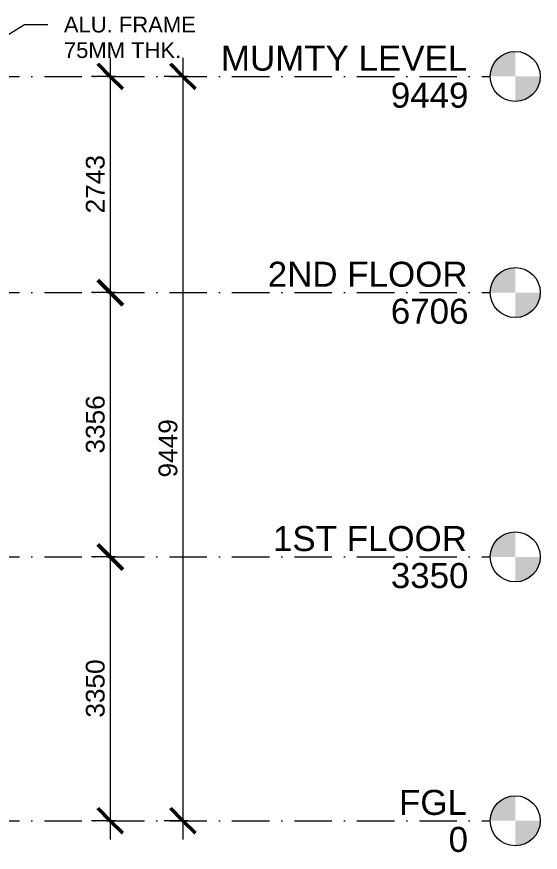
# Model space of a CAD drawing. Header units: millimetres. Extents: x -11864 to 89370, y -1600 to 12887.
# Drawn here: x 486 to 7138, y -400 to 10208 of the extents above; entities that cross this region are included whole.
import ezdxf

# ---------------------------------------------------------------- set-up
doc = ezdxf.new("R2010")
doc.units = ezdxf.units.MM
doc.linetypes.add('Dash Dot 3_16_', pattern=[793.75, 476.25, -158.75, 0, -158.75])
for name, color, linetype, lineweight in [('A-ANNO-DIMS', 8, 'Continuous', 9), ('A-ANNO-DIMS-100', 8, 'Continuous', 9), ('A-FLOR-LEVL', 7, 'Continuous', 9), ('A-FLOR-LEVL-1', 7, 'Dash Dot 3_16_', 9), ('G-ANNO-TEXT-1', 37, 'Continuous', 9)]:
    doc.layers.add(name, color=color, linetype=linetype, lineweight=lineweight)
doc.styles.add('Arial_1', font='arial.ttf', dxfattribs={"height": 317.4999999999996})
doc.styles.add('Arial_3', font='arial.ttf', dxfattribs={"height": 200})
doc.styles.add('Arial_4', font='arial.ttf', dxfattribs={"height": 238.125})
doc.dimstyles.new('Linear_-_3_32__Arial', dxfattribs={"dimscale": 304.8, "dimtxt": 242.9492696147535, "dimasz": 1.041666666666667, "dimexe": 0.78125, "dimexo": 0.5208333333333333, "dimgap": 0, "dimtad": 1, "dimdec": 0, "dimzin": 0, "dimdsep": 46, "dimtxsty": 'Arial_4', "dimblk1": 'OBLIQUE', "dimblk2": 'OBLIQUE', "dimsah": 1, "dimcen": 0.09, "dimdle": 0.78125, "dimazin": 0, "dimtfac": 1, "dimtdec": 4, "dimtix": 1, "dimtmove": 0, "dimatfit": 3, "dimfxl": 1, "dimtvp": 1, "dimtolj": 1, "dimtzin": 0, "dimarcsym": 2})

# ---------------------------------------------------------------- blocks, each defined once
blk = doc.blocks.new('Level - Level Head - Circle-50818-EAST ELEVATION')
at = {"layer": 'A-FLOR-LEVL'}
h = blk.add_hatch(color=256, dxfattribs=at)
edge = h.paths.add_edge_path(flags=0)
edge.add_line((6820.010286056154, 9.584903813757306e-13), (6502.510286056154, 9.584903813757306e-13))
edge.add_arc((6820.010286056154, -1.96854922580707e-14), 317.4999999999994, 90.00000000000028, 180.0000000000003, ccw=False)
edge.add_line((6820.010286056154, 317.4999999999998), (6820.010286056154, 9.663381206337363e-13))
h = blk.add_hatch(color=256, dxfattribs=at)
edge = h.paths.add_edge_path(flags=0)
edge.add_line((6820.010286056154, -317.4999999999997), (6820.010286056154, -1.4210854715202e-12))
edge.add_line((6820.010286056154, -1.427608031789872e-12), (7137.510286056154, -1.427608031789872e-12))
edge.add_arc((6820.010286056154, 0), 317.4999999999995, 269.99999999999994, 359.9999999999998, ccw=False)
blk.add_circle((6820.010286056154, 0), 317.5000000000003, dxfattribs=at)
blk = doc.blocks.new('DIMBLOCK3-EAST ELEVATION')
at = {"layer": 'A-ANNO-DIMS-100'}
for p, q in [((2597.306020436699, 9686.925000000449), (2597.306020436699, -238.125)), ((2663.06242346343, 9448.800000000449), (2359.181020436699, 9448.800000000449)), ((2597.306020436701, 9448.800000000449), (2663.062423463429, 9448.800000000449)), ((2663.06242346343, 0), (2359.181020436699, 0)), ((2597.306020436701, 0), (2663.062423463429, 0))]:
    blk.add_line(p, q, dxfattribs=at)
at = {"layer": 'A-ANNO-DIMS-100', "lineweight": 50}
for p, q in [((2597.306020436699, 9448.800000000449), (2438.5560204367, 9607.550000000449)), ((2597.306020436699, 9448.800000000449), (2756.056020436699, 9290.050000000449)), ((2597.306020436699, 0), (2438.5560204367, 158.7500000000001)), ((2597.306020436699, 0), (2756.056020436699, -158.7500000000001))]:
    blk.add_line(p, q, dxfattribs=at)
at = {"layer": 'A-ANNO-DIMS-100', "color": 0, "insert": (2288.165080087773, 4358.107255042596), "char_height": 238.125, "width": 879.1025878983081, "attachment_point": 1, "rotation": 90, "line_spacing_factor": 0.9417779076525878, "style": 'Arial_4'}
blk.add_mtext('9449', dxfattribs=at)
blk = doc.blocks.new('_Oblique')
at = {"color": 0, "linetype": 'ByBlock', "lineweight": -2}
blk.add_line((-0.5, -0.5), (0.5, 0.5), dxfattribs=at)
blk = doc.blocks.new('DIMBLOCK4-EAST ELEVATION')
at = {"layer": 'A-ANNO-DIMS-100'}
for p, q in [((1673.448154801526, 9686.925000000449), (1673.448154801526, 6705.600000000449)), ((1739.204557828256, 9448.800000000449), (1435.323154801526, 9448.800000000449)), ((1673.448154801527, 9448.800000000449), (1739.204557828256, 9448.800000000449)), ((1739.204557828256, 6705.600000000449), (1435.323154801526, 6705.600000000449)), ((1673.448154801527, 6705.600000000449), (1739.204557828256, 6705.600000000449))]:
    blk.add_line(p, q, dxfattribs=at)
at = {"layer": 'A-ANNO-DIMS-100', "lineweight": 50}
for p, q in [((1673.448154801526, 9448.800000000449), (1514.698154801526, 9607.550000000449)), ((1673.448154801526, 9448.800000000449), (1832.198154801526, 9290.050000000449)), ((1673.448154801526, 6705.600000000449), (1514.698154801526, 6864.350000000448)), ((1673.448154801526, 6705.600000000449), (1832.198154801526, 6546.850000000449))]:
    blk.add_line(p, q, dxfattribs=at)
at = {"layer": 'A-ANNO-DIMS-100', "color": 0, "insert": (1364.307214452599, 7710.90725504282), "char_height": 238.125, "width": 879.1025878983081, "attachment_point": 1, "rotation": 90, "line_spacing_factor": 0.9417779076525878, "style": 'Arial_4'}
blk.add_mtext('2743', dxfattribs=at)
blk = doc.blocks.new('DIMBLOCK5-EAST ELEVATION')
at = {"layer": 'A-ANNO-DIMS-100', "lineweight": 50}
for p, q in [((1673.448154801526, 6705.600000000449), (1514.698154801526, 6864.350000000448)), ((1673.448154801526, 6705.600000000449), (1832.198154801526, 6546.850000000449)), ((1673.448154801526, 3350.000000000641), (1514.698154801526, 3508.750000000641)), ((1673.448154801526, 3350.000000000641), (1832.198154801526, 3191.250000000641))]:
    blk.add_line(p, q, dxfattribs=at)
at = {"layer": 'A-ANNO-DIMS-100'}
for p, q in [((1739.204557828256, 6705.600000000449), (1435.323154801526, 6705.600000000449)), ((1673.448154801526, 6705.600000000449), (1673.448154801526, 3350.000000000641)), ((1673.448154801527, 6705.600000000449), (1739.204557828256, 6705.600000000449)), ((1739.20455782827, 3350.000000000641), (1435.323154801526, 3350.000000000641)), ((1673.448154801527, 3350.000000000641), (1739.204557828269, 3350.000000000641))]:
    blk.add_line(p, q, dxfattribs=at)
at = {"layer": 'A-ANNO-DIMS-100', "color": 0, "insert": (1364.307214452599, 4661.507255042916), "char_height": 238.125, "width": 879.1025878983081, "attachment_point": 1, "rotation": 90, "line_spacing_factor": 0.9417779076525878, "style": 'Arial_4'}
blk.add_mtext('3356', dxfattribs=at)
blk = doc.blocks.new('DIMBLOCK6-EAST ELEVATION')
at = {"layer": 'A-ANNO-DIMS-100', "lineweight": 50}
for p, q in [((1673.448154801526, 3350.000000000641), (1514.698154801526, 3508.750000000641)), ((1673.448154801526, 3350.000000000641), (1832.198154801526, 3191.250000000641)), ((1673.448154801526, 0), (1514.698154801526, 158.7500000000001)), ((1673.448154801526, 0), (1832.198154801526, -158.7500000000001))]:
    blk.add_line(p, q, dxfattribs=at)
at = {"layer": 'A-ANNO-DIMS-100'}
for p, q in [((1739.20455782827, 3350.000000000641), (1435.323154801526, 3350.000000000641)), ((1673.448154801526, 3350.000000000641), (1673.448154801526, -238.125)), ((1673.448154801527, 3350.000000000641), (1739.204557828269, 3350.000000000641)), ((1739.204557828256, 0), (1435.323154801526, 0)), ((1673.448154801527, 0), (1739.204557828256, 0))]:
    blk.add_line(p, q, dxfattribs=at)
at = {"layer": 'A-ANNO-DIMS-100', "color": 0, "insert": (1364.307214452599, 1308.707255042692), "char_height": 238.125, "width": 879.1025878983081, "attachment_point": 1, "rotation": 90, "line_spacing_factor": 0.9417779076525878, "style": 'Arial_4'}
blk.add_mtext('3350', dxfattribs=at)

msp = doc.modelspace()

# ---------------------------------------------------------------- linework, layer by layer
at = {"layer": 'A-FLOR-LEVL-1'}
for p, q in [((-11863.74788341387, 9448.800000000449), (6502.510286056156, 9448.800000000449)), ((-11863.74788341387, 6705.600000000449), (6502.510286056156, 6705.600000000449)), ((-11863.74788341365, 3350.000000000733), (6502.510286056117, 3350.000000000608)), ((-11863.74788341361, 0), (6502.510286056159, 0))]:
    msp.add_line(p, q, dxfattribs=at)
at = {"layer": 'G-ANNO-TEXT-1'}
for p, q in [((-1367.84057127063, 8926.30353966732), (586.2322045100377, 10107.72337100879)), ((586.2322045100377, 10107.72337100879), (882.3772058351335, 10107.72337100879))]:
    msp.add_line(p, q, dxfattribs=at)

# ---------------------------------------------------------------- block references
at = {"layer": 'A-FLOR-LEVL'}
for p in [(0, 9448.800000000441), (0, 6705.600000000444), (0, 3350.000000000606), (0, 0)]:
    msp.add_blockref('Level - Level Head - Circle-50818-EAST ELEVATION', p, dxfattribs=at)

# ---------------------------------------------------------------- texts
at = {"layer": 'A-FLOR-LEVL', "char_height": 317.4999999999996, "attachment_point": 1, "style": 'Arial_1'}
for s, insert, width in [('MUMTY LEVEL', (3080.203023665674, 9840.414480585643), 3783.964999999996), ('9449', (5238.759709900997, 9370.45219357458), 1186.497499999999), ('2ND FLOOR', (3675.203023665674, 7097.214480585643), 3062.446249999997), ('6706', (5238.759709900997, 6627.252193574582), 1186.497499999999), ('1ST FLOOR', (3741.203023665635, 3741.614480585805), 2982.277499999997), ('3350', (5238.759709900958, 3271.652193574744), 1186.497499999999), ('FGL', (5342.203023665674, 391.6144805851989), 1042.193749999999), ('0', (5972.759709900999, -78.3478064258622), 296.6243749999996)]:
    msp.add_mtext(s, dxfattribs=dict(at, insert=insert, width=width))
at = {"layer": 'G-ANNO-TEXT-1', "char_height": 200, "attachment_point": 1, "style": 'Arial_3'}
for s, insert, width in [('ALU. FRAME ', (1085.577205835134, 10207.72337100879), 2164.55625), ('75MM THK.', (1085.577205835134, 9883.60878767546), 1827.8475)]:
    msp.add_mtext(s, dxfattribs=dict(at, insert=insert, width=width))

# ---------------------------------------------------------------- dimensions: what is measured, and where the dimension line sits
at = {"layer": 'A-ANNO-DIMS'}
for base, p1, p2, override, picture, middle in [((1673.448154801528, 6705.600000000452), (1897.954557828256, 9448.800000000449), (1897.954557828256, 6705.600000000449), {"dimpost": '<>', "dimfxl": 2743.2}, 'DIMBLOCK4-EAST ELEVATION', (1551.786745498551, 8077.20000000045)), ((2597.306020436702, -3.61033831704714e-14), (2821.81242346343, 9448.800000000449), (2821.81242346343, 0), {"dimpost": '<>', "dimfxl": 9448.800000000449}, 'DIMBLOCK3-EAST ELEVATION', (2475.725827027784, 4724.400000000225)), ((1673.448154801528, 3350.000000000643), (1897.954557828256, 6705.600000000449), (1897.954557828269, 3350.000000000641), {"dimpost": '<>', "dimfxl": 3355.599999999808}, 'DIMBLOCK5-EAST ELEVATION', (1551.78674549855, 5027.800000000546)), ((1673.448154801528, -3.61033831704714e-14), (1897.954557828269, 3350.000000000641), (1897.954557828256, 0), {"dimpost": '<>', "dimfxl": 3350.000000000641}, 'DIMBLOCK6-EAST ELEVATION', (1551.786745498549, 1675.00000000032))]:
    dim = msp.add_linear_dim(base=base, p1=p1, p2=p2, angle=89.99999999999991, dimstyle='Linear_-_3_32__Arial', override=override, dxfattribs=at)
    dim.commit()
    dim.dimension.update_dxf_attribs({"geometry": picture, "text_midpoint": middle})

doc.saveas('drawing.dxf')
